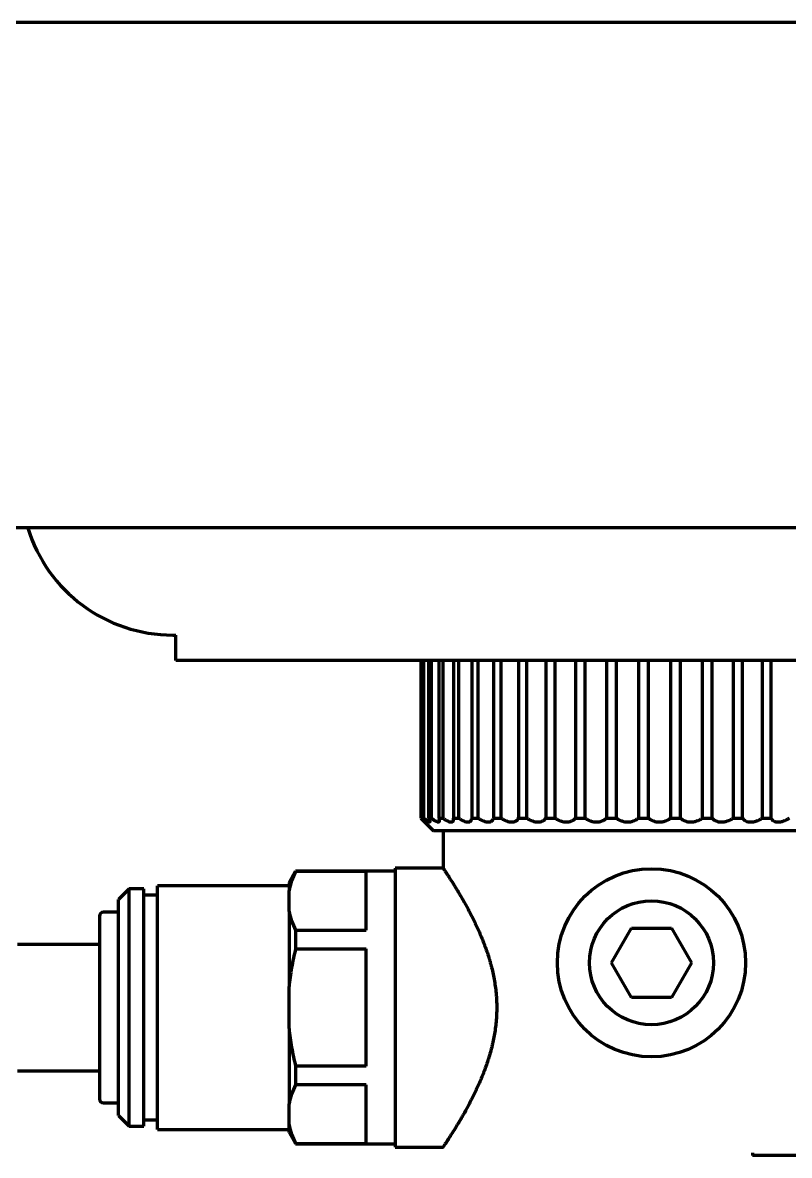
# Model space of a CAD drawing. Header units: inches. Extents: x -3022 to 7311, y 343 to 5680.
# Drawn here: x 2933.1 to 2993.8, y 2165.6 to 2255.3 of the extents above; entities that cross this region are included whole.
import ezdxf

# ---------------------------------------------------------------- set-up
doc = ezdxf.new("R2010")
doc.units = ezdxf.units.IN

msp = doc.modelspace()

# ---------------------------------------------------------------- linework, layer by layer
at = {"linetype": 'Continuous', "lineweight": 70}
for p, q in [((3577.318, 2255.292), (2842.518, 2255.292)), ((3177.047, 2215.292), (2881.426, 2215.292)), ((2945.018, 2206.792), (2945.249, 2206.792)), ((2945.249, 2204.792), (2945.249, 2206.792)), ((3020.588, 2204.792), (2945.249, 2204.792)), ((2964.668, 2204.792), (2964.668, 2192.292)), ((2964.672, 2192.292), (2964.672, 2204.792)), ((2964.794, 2204.792), (2964.794, 2192.292)), ((2964.906, 2192.292), (2964.906, 2204.792)), ((2965.268, 2204.792), (2965.268, 2192.292)), ((2965.49, 2192.292), (2965.49, 2204.792)), ((2966.086, 2204.792), (2966.086, 2192.292)), ((2966.413, 2192.292), (2966.413, 2204.792)), ((2967.232, 2204.792), (2967.232, 2192.292)), ((2967.658, 2192.292), (2967.658, 2204.792)), ((2968.683, 2204.792), (2968.683, 2192.292)), ((2969.2, 2192.292), (2969.2, 2204.792)), ((2970.41, 2204.792), (2970.41, 2192.292)), ((2971.008, 2192.292), (2971.008, 2204.792)), ((2972.382, 2204.792), (2972.382, 2192.292)), ((2973.049, 2192.292), (2973.049, 2204.792)), ((2974.558, 2204.792), (2974.558, 2192.292)), ((2975.281, 2192.292), (2975.281, 2204.792)), ((2976.897, 2204.792), (2976.897, 2192.292)), ((2977.662, 2192.292), (2977.662, 2204.792)), ((2979.354, 2204.792), (2979.354, 2192.292)), ((2980.146, 2192.292), (2980.146, 2204.792)), ((2981.879, 2204.792), (2981.879, 2192.292)), ((2982.683, 2192.292), (2982.683, 2204.792)), ((2984.425, 2204.792), (2984.425, 2192.292)), ((2985.225, 2192.292), (2985.225, 2204.792)), ((2986.942, 2204.792), (2986.942, 2192.292)), ((2987.722, 2192.292), (2987.722, 2204.792)), ((2989.38, 2204.792), (2989.38, 2192.292)), ((2990.126, 2192.292), (2990.126, 2204.792)), ((2991.692, 2204.792), (2991.692, 2192.292)), ((2992.389, 2192.292), (2992.389, 2204.792)), ((2964.668, 2192.292), (2964.672, 2192.292)), ((2964.668, 2192.292), (2965.668, 2191.292)), ((2964.794, 2192.292), (2964.906, 2192.292)), ((2965.268, 2192.292), (2965.49, 2192.292)), ((2966.086, 2192.292), (2966.413, 2192.292)), ((2967.232, 2192.292), (2967.658, 2192.292)), ((2968.683, 2192.292), (2969.2, 2192.292)), ((2970.41, 2192.292), (2971.008, 2192.292)), ((2972.382, 2192.292), (2973.049, 2192.292)), ((2974.558, 2192.292), (2975.281, 2192.292)), ((2976.897, 2192.292), (2977.662, 2192.292)), ((2979.354, 2192.292), (2980.146, 2192.292)), ((2981.879, 2192.292), (2982.683, 2192.292)), ((2984.425, 2192.292), (2985.225, 2192.292)), ((2986.942, 2192.292), (2987.722, 2192.292)), ((2989.38, 2192.292), (2990.126, 2192.292)), ((2991.692, 2192.292), (2992.389, 2192.292)), ((3000.168, 2191.292), (2965.668, 2191.292)), ((2966.418, 2191.292), (2966.418, 2188.342)), ((2954.743, 2188.092), (2954.218, 2187.183)), ((2954.743, 2188.092), (2954.743, 2188.058)), ((2962.618, 2188.092), (2954.743, 2188.092)), ((2960.318, 2188.058), (2954.743, 2188.058)), ((2960.318, 2183.413), (2960.318, 2188.058)), ((2962.618, 2188.342), (2962.618, 2177.292)), ((2966.418, 2188.342), (2962.618, 2188.342)), ((2943.818, 2167.642), (2943.818, 2186.942)), ((2954.218, 2186.942), (2943.818, 2186.942)), ((2954.218, 2187.183), (2954.218, 2186.568)), ((2941.568, 2186.692), (2940.718, 2185.842)), ((2941.568, 2167.892), (2941.568, 2186.692)), ((2942.718, 2186.692), (2941.568, 2186.692)), ((2942.718, 2167.892), (2942.718, 2186.692)), ((2943.818, 2186.192), (2942.718, 2186.192)), ((2954.218, 2184.903), (2954.218, 2186.568)), ((2940.718, 2168.742), (2940.718, 2185.842)), ((2939.218, 2184.542), (2939.218, 2170.042)), ((2940.718, 2184.842), (2939.518, 2184.842)), ((2954.218, 2184.903), (2954.218, 2178.957)), ((2954.743, 2183.413), (2960.318, 2183.413)), ((2954.743, 2183.413), (2954.743, 2181.937)), ((2979.743, 2180.842), (2981.33, 2183.592)), ((2981.33, 2183.592), (2984.506, 2183.592)), ((2984.506, 2183.592), (2986.093, 2180.842)), ((2939.218, 2182.292), (2932.719, 2182.292)), ((2954.743, 2181.937), (2960.318, 2181.937)), ((2960.318, 2172.647), (2960.318, 2181.937)), ((2981.33, 2178.092), (2979.743, 2180.842)), ((2986.093, 2180.842), (2984.506, 2178.092)), ((2954.218, 2175.626), (2954.218, 2178.957)), ((2984.506, 2178.092), (2981.33, 2178.092)), ((2962.618, 2177.292), (2962.618, 2166.242)), ((2954.218, 2175.626), (2954.218, 2169.681)), ((2960.318, 2172.647), (2954.743, 2172.647)), ((2954.743, 2172.647), (2954.743, 2171.171)), ((2932.719, 2172.292), (2939.218, 2172.292)), ((2960.318, 2171.171), (2954.743, 2171.171)), ((2960.318, 2166.525), (2960.318, 2171.171)), ((2939.518, 2169.742), (2940.718, 2169.742)), ((2954.218, 2168.015), (2954.218, 2169.681)), ((2940.718, 2168.742), (2941.568, 2167.892)), ((2942.718, 2168.392), (2943.818, 2168.392)), ((2941.568, 2167.892), (2942.718, 2167.892)), ((2943.818, 2167.642), (2954.218, 2167.642)), ((2954.218, 2167.401), (2954.218, 2168.015)), ((2954.218, 2167.401), (2954.743, 2166.492)), ((2954.743, 2166.525), (2960.318, 2166.525)), ((2954.743, 2166.492), (2954.743, 2166.525)), ((2954.743, 2166.492), (2962.618, 2166.492)), ((2962.618, 2166.242), (2966.418, 2166.242)), ((2990.924, 2165.792), (2990.924, 2165.592)), ((2994.388, 2165.592), (2990.924, 2165.592))]:
    msp.add_line(p, q, dxfattribs=at)
for radius in [7.45, 4.91]:
    msp.add_circle((2982.918, 2180.842), radius, dxfattribs=at)
for centre, radius, start, end in [((2945.018, 2218.792), 12, 196.95797, 270), ((2939.518, 2184.542), 0.3, 90, 180), ((2939.518, 2170.042), 0.3, 180, 270)]:
    msp.add_arc(centre, radius, start, end, dxfattribs=at)
for points, knots in [([(2964.672, 2192.292), (2964.717, 2192.248), (2964.759, 2192.208), (2964.817, 2192.153), (2964.835, 2192.136), (2964.861, 2192.112), (2964.869, 2192.105), (2964.885, 2192.09), (2964.893, 2192.083), (2964.931, 2192.049), (2964.955, 2192.028), (2964.983, 2192.007), (2964.991, 2192.001), (2965.001, 2191.996), (2965.004, 2191.994), (2965.008, 2191.992), (2965.01, 2191.992), (2965.017, 2191.992), (2965.016, 2191.999), (2965.007, 2192.017), (2965.005, 2192.021), (2964.999, 2192.03), (2964.99, 2192.044), (2964.977, 2192.062), (2964.958, 2192.089), (2964.947, 2192.104), (2964.922, 2192.136), (2964.908, 2192.153), (2964.864, 2192.208), (2964.831, 2192.248), (2964.794, 2192.292)], [0, 0, 0, 0, 0.125, 0.125, 0.1875, 0.1875, 0.21875, 0.21875, 0.25, 0.25, 0.375, 0.375, 0.4375, 0.4375, 0.46875, 0.46875, 0.5, 0.5, 0.625, 0.625, 0.65625, 0.65625, 0.6875, 0.75, 0.75, 0.8125, 0.8125, 0.875, 0.875, 1, 1, 1, 1]), ([(2964.906, 2192.292), (2964.958, 2192.248), (2965.008, 2192.208), (2965.078, 2192.153), (2965.1, 2192.136), (2965.133, 2192.112), (2965.144, 2192.105), (2965.165, 2192.09), (2965.175, 2192.083), (2965.225, 2192.049), (2965.259, 2192.028), (2965.304, 2192.007), (2965.317, 2192.001), (2965.335, 2191.996), (2965.341, 2191.994), (2965.351, 2191.992), (2965.356, 2191.992), (2965.377, 2191.992), (2965.388, 2191.999), (2965.392, 2192.017), (2965.393, 2192.021), (2965.393, 2192.03), (2965.392, 2192.044), (2965.388, 2192.062), (2965.379, 2192.089), (2965.373, 2192.104), (2965.359, 2192.136), (2965.35, 2192.153), (2965.321, 2192.208), (2965.297, 2192.248), (2965.268, 2192.292)], [0, 0, 0, 0, 0.125, 0.125, 0.1875, 0.1875, 0.21875, 0.21875, 0.25, 0.25, 0.375, 0.375, 0.4375, 0.4375, 0.46875, 0.46875, 0.5, 0.5, 0.625, 0.625, 0.65625, 0.65625, 0.6875, 0.75, 0.75, 0.8125, 0.8125, 0.875, 0.875, 1, 1, 1, 1]), ([(2965.49, 2192.292), (2965.548, 2192.248), (2965.605, 2192.208), (2965.686, 2192.153), (2965.712, 2192.136), (2965.751, 2192.112), (2965.764, 2192.105), (2965.79, 2192.09), (2965.802, 2192.083), (2965.863, 2192.049), (2965.907, 2192.028), (2965.967, 2192.007), (2965.985, 2192.001), (2966.011, 2191.996), (2966.02, 2191.994), (2966.036, 2191.992), (2966.043, 2191.992), (2966.078, 2191.992), (2966.1, 2191.999), (2966.119, 2192.017), (2966.122, 2192.021), (2966.128, 2192.03), (2966.136, 2192.044), (2966.139, 2192.062), (2966.141, 2192.089), (2966.141, 2192.104), (2966.137, 2192.136), (2966.134, 2192.153), (2966.12, 2192.208), (2966.105, 2192.248), (2966.086, 2192.292)], [0, 0, 0, 0, 0.125, 0.125, 0.1875, 0.1875, 0.21875, 0.21875, 0.25, 0.25, 0.375, 0.375, 0.4375, 0.4375, 0.46875, 0.46875, 0.5, 0.5, 0.625, 0.625, 0.65625, 0.65625, 0.6875, 0.75, 0.75, 0.8125, 0.8125, 0.875, 0.875, 1, 1, 1, 1]), ([(2966.413, 2192.292), (2966.477, 2192.248), (2966.539, 2192.208), (2966.629, 2192.153), (2966.659, 2192.136), (2966.704, 2192.112), (2966.719, 2192.105), (2966.748, 2192.09), (2966.762, 2192.083), (2966.833, 2192.049), (2966.886, 2192.028), (2966.96, 2192.007), (2966.983, 2192.001), (2967.017, 2191.996), (2967.028, 2191.994), (2967.049, 2191.992), (2967.059, 2191.992), (2967.107, 2191.992), (2967.139, 2191.999), (2967.172, 2192.017), (2967.178, 2192.021), (2967.19, 2192.03), (2967.206, 2192.044), (2967.218, 2192.062), (2967.231, 2192.089), (2967.235, 2192.104), (2967.242, 2192.136), (2967.244, 2192.153), (2967.246, 2192.208), (2967.241, 2192.248), (2967.232, 2192.292)], [0, 0, 0, 0, 0.125, 0.125, 0.1875, 0.1875, 0.21875, 0.21875, 0.25, 0.25, 0.375, 0.375, 0.4375, 0.4375, 0.46875, 0.46875, 0.5, 0.5, 0.625, 0.625, 0.65625, 0.65625, 0.6875, 0.75, 0.75, 0.8125, 0.8125, 0.875, 0.875, 1, 1, 1, 1]), ([(2967.658, 2192.292), (2967.725, 2192.248), (2967.791, 2192.208), (2967.89, 2192.153), (2967.923, 2192.136), (2967.972, 2192.112), (2967.988, 2192.105), (2968.021, 2192.09), (2968.037, 2192.083), (2968.116, 2192.049), (2968.177, 2192.028), (2968.263, 2192.007), (2968.291, 2192.001), (2968.332, 2191.996), (2968.345, 2191.994), (2968.371, 2191.992), (2968.383, 2191.992), (2968.444, 2191.992), (2968.486, 2191.999), (2968.532, 2192.017), (2968.541, 2192.021), (2968.558, 2192.03), (2968.581, 2192.044), (2968.601, 2192.062), (2968.625, 2192.089), (2968.635, 2192.104), (2968.652, 2192.136), (2968.659, 2192.153), (2968.676, 2192.208), (2968.682, 2192.248), (2968.683, 2192.292)], [0, 0, 0, 0, 0.125, 0.125, 0.1875, 0.1875, 0.21875, 0.21875, 0.25, 0.25, 0.375, 0.375, 0.4375, 0.4375, 0.46875, 0.46875, 0.5, 0.5, 0.625, 0.625, 0.65625, 0.65625, 0.6875, 0.75, 0.75, 0.8125, 0.8125, 0.875, 0.875, 1, 1, 1, 1]), ([(2969.2, 2192.292), (2969.269, 2192.248), (2969.339, 2192.208), (2969.443, 2192.153), (2969.478, 2192.136), (2969.531, 2192.112), (2969.548, 2192.105), (2969.584, 2192.09), (2969.601, 2192.083), (2969.688, 2192.049), (2969.755, 2192.028), (2969.852, 2192.007), (2969.884, 2192.001), (2969.931, 2191.996), (2969.946, 2191.994), (2969.976, 2191.992), (2969.991, 2191.992), (2970.062, 2191.992), (2970.114, 2191.999), (2970.172, 2192.017), (2970.183, 2192.021), (2970.205, 2192.03), (2970.236, 2192.044), (2970.264, 2192.062), (2970.297, 2192.089), (2970.313, 2192.104), (2970.34, 2192.136), (2970.352, 2192.153), (2970.385, 2192.208), (2970.4, 2192.248), (2970.41, 2192.292)], [0, 0, 0, 0, 0.125, 0.125, 0.1875, 0.1875, 0.21875, 0.21875, 0.25, 0.25, 0.375, 0.375, 0.4375, 0.4375, 0.46875, 0.46875, 0.5, 0.5, 0.625, 0.625, 0.65625, 0.65625, 0.6875, 0.75, 0.75, 0.8125, 0.8125, 0.875, 0.875, 1, 1, 1, 1]), ([(2971.008, 2192.292), (2971.079, 2192.248), (2971.15, 2192.208), (2971.259, 2192.153), (2971.295, 2192.136), (2971.351, 2192.112), (2971.369, 2192.105), (2971.406, 2192.09), (2971.425, 2192.083), (2971.517, 2192.049), (2971.589, 2192.028), (2971.695, 2192.007), (2971.73, 2192.001), (2971.782, 2191.996), (2971.799, 2191.994), (2971.833, 2191.992), (2971.85, 2191.992), (2971.931, 2191.992), (2971.991, 2191.999), (2972.06, 2192.017), (2972.074, 2192.021), (2972.1, 2192.03), (2972.138, 2192.044), (2972.173, 2192.062), (2972.216, 2192.089), (2972.236, 2192.104), (2972.273, 2192.136), (2972.29, 2192.153), (2972.337, 2192.208), (2972.362, 2192.248), (2972.382, 2192.292)], [0, 0, 0, 0, 0.125, 0.125, 0.1875, 0.1875, 0.21875, 0.21875, 0.25, 0.25, 0.375, 0.375, 0.4375, 0.4375, 0.46875, 0.46875, 0.5, 0.5, 0.625, 0.625, 0.65625, 0.65625, 0.6875, 0.75, 0.75, 0.8125, 0.8125, 0.875, 0.875, 1, 1, 1, 1]), ([(2973.049, 2192.292), (2973.119, 2192.248), (2973.191, 2192.208), (2973.301, 2192.153), (2973.338, 2192.136), (2973.395, 2192.112), (2973.414, 2192.105), (2973.453, 2192.09), (2973.472, 2192.083), (2973.567, 2192.049), (2973.643, 2192.028), (2973.757, 2192.007), (2973.794, 2192.001), (2973.851, 2191.996), (2973.869, 2191.994), (2973.906, 2191.992), (2973.924, 2191.992), (2974.013, 2191.992), (2974.08, 2191.999), (2974.159, 2192.017), (2974.175, 2192.021), (2974.205, 2192.03), (2974.25, 2192.044), (2974.29, 2192.062), (2974.342, 2192.089), (2974.367, 2192.104), (2974.413, 2192.136), (2974.434, 2192.153), (2974.495, 2192.208), (2974.529, 2192.248), (2974.558, 2192.292)], [0, 0, 0, 0, 0.125, 0.125, 0.1875, 0.1875, 0.21875, 0.21875, 0.25, 0.25, 0.375, 0.375, 0.4375, 0.4375, 0.46875, 0.46875, 0.5, 0.5, 0.625, 0.625, 0.65625, 0.65625, 0.6875, 0.75, 0.75, 0.8125, 0.8125, 0.875, 0.875, 1, 1, 1, 1]), ([(2975.281, 2192.292), (2975.35, 2192.248), (2975.421, 2192.208), (2975.531, 2192.153), (2975.568, 2192.136), (2975.625, 2192.112), (2975.645, 2192.105), (2975.683, 2192.09), (2975.703, 2192.083), (2975.8, 2192.049), (2975.879, 2192.028), (2975.997, 2192.007), (2976.036, 2192.001), (2976.095, 2191.996), (2976.115, 2191.994), (2976.154, 2191.992), (2976.173, 2191.992), (2976.269, 2191.992), (2976.342, 2191.999), (2976.429, 2192.017), (2976.447, 2192.021), (2976.48, 2192.03), (2976.53, 2192.044), (2976.576, 2192.062), (2976.636, 2192.089), (2976.664, 2192.104), (2976.718, 2192.136), (2976.744, 2192.153), (2976.817, 2192.208), (2976.859, 2192.248), (2976.897, 2192.292)], [0, 0, 0, 0, 0.125, 0.125, 0.1875, 0.1875, 0.21875, 0.21875, 0.25, 0.25, 0.375, 0.375, 0.4375, 0.4375, 0.46875, 0.46875, 0.5, 0.5, 0.625, 0.625, 0.65625, 0.65625, 0.6875, 0.75, 0.75, 0.8125, 0.8125, 0.875, 0.875, 1, 1, 1, 1]), ([(2977.662, 2192.292), (2977.728, 2192.248), (2977.796, 2192.208), (2977.904, 2192.153), (2977.941, 2192.136), (2977.997, 2192.112), (2978.016, 2192.105), (2978.055, 2192.09), (2978.074, 2192.083), (2978.172, 2192.049), (2978.251, 2192.028), (2978.371, 2192.007), (2978.412, 2192.001), (2978.473, 2191.996), (2978.494, 2191.994), (2978.534, 2191.992), (2978.554, 2191.992), (2978.654, 2191.992), (2978.731, 2191.999), (2978.825, 2192.017), (2978.844, 2192.021), (2978.881, 2192.03), (2978.934, 2192.044), (2978.985, 2192.062), (2979.051, 2192.089), (2979.083, 2192.104), (2979.144, 2192.136), (2979.174, 2192.153), (2979.257, 2192.208), (2979.308, 2192.248), (2979.354, 2192.292)], [0, 0, 0, 0, 0.125, 0.125, 0.1875, 0.1875, 0.21875, 0.21875, 0.25, 0.25, 0.375, 0.375, 0.4375, 0.4375, 0.46875, 0.46875, 0.5, 0.5, 0.625, 0.625, 0.65625, 0.65625, 0.6875, 0.75, 0.75, 0.8125, 0.8125, 0.875, 0.875, 1, 1, 1, 1]), ([(2980.146, 2192.292), (2980.207, 2192.248), (2980.272, 2192.208), (2980.375, 2192.153), (2980.41, 2192.136), (2980.465, 2192.112), (2980.484, 2192.105), (2980.521, 2192.09), (2980.54, 2192.083), (2980.635, 2192.049), (2980.714, 2192.028), (2980.834, 2192.007), (2980.875, 2192.001), (2980.937, 2191.996), (2980.958, 2191.994), (2980.999, 2191.992), (2981.02, 2191.992), (2981.122, 2191.992), (2981.202, 2191.999), (2981.301, 2192.017), (2981.321, 2192.021), (2981.359, 2192.03), (2981.416, 2192.044), (2981.471, 2192.062), (2981.542, 2192.089), (2981.577, 2192.104), (2981.644, 2192.136), (2981.676, 2192.153), (2981.769, 2192.208), (2981.826, 2192.248), (2981.879, 2192.292)], [0, 0, 0, 0, 0.125, 0.125, 0.1875, 0.1875, 0.21875, 0.21875, 0.25, 0.25, 0.375, 0.375, 0.4375, 0.4375, 0.46875, 0.46875, 0.5, 0.5, 0.625, 0.625, 0.65625, 0.65625, 0.6875, 0.75, 0.75, 0.8125, 0.8125, 0.875, 0.875, 1, 1, 1, 1]), ([(2982.683, 2192.292), (2982.739, 2192.248), (2982.799, 2192.208), (2982.896, 2192.153), (2982.929, 2192.136), (2982.981, 2192.112), (2982.998, 2192.105), (2983.034, 2192.09), (2983.052, 2192.083), (2983.143, 2192.049), (2983.219, 2192.028), (2983.338, 2192.007), (2983.378, 2192.001), (2983.44, 2191.996), (2983.461, 2191.994), (2983.502, 2191.992), (2983.522, 2191.992), (2983.625, 2191.992), (2983.707, 2191.999), (2983.808, 2192.017), (2983.829, 2192.021), (2983.869, 2192.03), (2983.928, 2192.044), (2983.985, 2192.062), (2984.06, 2192.089), (2984.097, 2192.104), (2984.168, 2192.136), (2984.203, 2192.153), (2984.304, 2192.208), (2984.366, 2192.248), (2984.425, 2192.292)], [0, 0, 0, 0, 0.125, 0.125, 0.1875, 0.1875, 0.21875, 0.21875, 0.25, 0.25, 0.375, 0.375, 0.4375, 0.4375, 0.46875, 0.46875, 0.5, 0.5, 0.625, 0.625, 0.65625, 0.65625, 0.6875, 0.75, 0.75, 0.8125, 0.8125, 0.875, 0.875, 1, 1, 1, 1]), ([(2985.225, 2192.292), (2985.275, 2192.248), (2985.328, 2192.208), (2985.416, 2192.153), (2985.447, 2192.136), (2985.495, 2192.112), (2985.511, 2192.105), (2985.545, 2192.09), (2985.562, 2192.083), (2985.647, 2192.049), (2985.719, 2192.028), (2985.833, 2192.007), (2985.872, 2192.001), (2985.933, 2191.996), (2985.953, 2191.994), (2985.993, 2191.992), (2986.013, 2191.992), (2986.115, 2191.992), (2986.196, 2191.999), (2986.298, 2192.017), (2986.319, 2192.021), (2986.359, 2192.03), (2986.42, 2192.044), (2986.478, 2192.062), (2986.556, 2192.089), (2986.594, 2192.104), (2986.668, 2192.136), (2986.705, 2192.153), (2986.811, 2192.208), (2986.878, 2192.248), (2986.942, 2192.292)], [0, 0, 0, 0, 0.125, 0.125, 0.1875, 0.1875, 0.21875, 0.21875, 0.25, 0.25, 0.375, 0.375, 0.4375, 0.4375, 0.46875, 0.46875, 0.5, 0.5, 0.625, 0.625, 0.65625, 0.65625, 0.6875, 0.75, 0.75, 0.8125, 0.8125, 0.875, 0.875, 1, 1, 1, 1]), ([(2987.722, 2192.292), (2987.764, 2192.248), (2987.811, 2192.208), (2987.889, 2192.153), (2987.916, 2192.136), (2987.959, 2192.112), (2987.974, 2192.105), (2988.004, 2192.09), (2988.02, 2192.083), (2988.098, 2192.049), (2988.165, 2192.028), (2988.272, 2192.007), (2988.309, 2192.001), (2988.366, 2191.996), (2988.386, 2191.994), (2988.424, 2191.992), (2988.444, 2191.992), (2988.542, 2191.992), (2988.621, 2191.999), (2988.722, 2192.017), (2988.743, 2192.021), (2988.783, 2192.03), (2988.843, 2192.044), (2988.902, 2192.062), (2988.98, 2192.089), (2989.019, 2192.104), (2989.095, 2192.136), (2989.133, 2192.153), (2989.243, 2192.208), (2989.313, 2192.248), (2989.38, 2192.292)], [0, 0, 0, 0, 0.125, 0.125, 0.1875, 0.1875, 0.21875, 0.21875, 0.25, 0.25, 0.375, 0.375, 0.4375, 0.4375, 0.46875, 0.46875, 0.5, 0.5, 0.625, 0.625, 0.65625, 0.65625, 0.6875, 0.75, 0.75, 0.8125, 0.8125, 0.875, 0.875, 1, 1, 1, 1]), ([(2990.126, 2192.292), (2990.159, 2192.248), (2990.198, 2192.208), (2990.264, 2192.153), (2990.288, 2192.136), (2990.325, 2192.112), (2990.338, 2192.105), (2990.365, 2192.09), (2990.378, 2192.083), (2990.448, 2192.049), (2990.508, 2192.028), (2990.607, 2192.007), (2990.641, 2192.001), (2990.694, 2191.996), (2990.712, 2191.994), (2990.749, 2191.992), (2990.767, 2191.992), (2990.859, 2191.992), (2990.936, 2191.999), (2991.034, 2192.017), (2991.053, 2192.021), (2991.093, 2192.03), (2991.151, 2192.044), (2991.21, 2192.062), (2991.287, 2192.089), (2991.326, 2192.104), (2991.402, 2192.136), (2991.44, 2192.153), (2991.551, 2192.208), (2991.623, 2192.248), (2991.692, 2192.292)], [0, 0, 0, 0, 0.125, 0.125, 0.1875, 0.1875, 0.21875, 0.21875, 0.25, 0.25, 0.375, 0.375, 0.4375, 0.4375, 0.46875, 0.46875, 0.5, 0.5, 0.625, 0.625, 0.65625, 0.65625, 0.6875, 0.75, 0.75, 0.8125, 0.8125, 0.875, 0.875, 1, 1, 1, 1]), ([(2992.389, 2192.292), (2992.414, 2192.248), (2992.443, 2192.208), (2992.497, 2192.153), (2992.516, 2192.136), (2992.547, 2192.112), (2992.558, 2192.105), (2992.58, 2192.09), (2992.592, 2192.083), (2992.651, 2192.049), (2992.704, 2192.028), (2992.792, 2192.007), (2992.822, 2192.001), (2992.871, 2191.996), (2992.887, 2191.994), (2992.92, 2191.992), (2992.937, 2191.992), (2993.022, 2191.992), (2993.094, 2191.999), (2993.187, 2192.017), (2993.206, 2192.021), (2993.243, 2192.03), (2993.299, 2192.044), (2993.356, 2192.062), (2993.431, 2192.089), (2993.469, 2192.104), (2993.544, 2192.136), (2993.581, 2192.153), (2993.691, 2192.208), (2993.764, 2192.248), (2993.834, 2192.292)], [0, 0, 0, 0, 0.125, 0.125, 0.1875, 0.1875, 0.21875, 0.21875, 0.25, 0.25, 0.375, 0.375, 0.4375, 0.4375, 0.46875, 0.46875, 0.5, 0.5, 0.625, 0.625, 0.65625, 0.65625, 0.6875, 0.75, 0.75, 0.8125, 0.8125, 0.875, 0.875, 1, 1, 1, 1]), ([(2954.743, 2188.058), (2954.621, 2187.813), (2954.514, 2187.566), (2954.337, 2187.07), (2954.267, 2186.82), (2954.218, 2186.568)], [0, 0, 0, 0, 0.5, 0.5, 1, 1, 1, 1]), ([(2966.418, 2188.342), (2966.418, 2188.342), (2966.418, 2188.342), (2966.419, 2188.341), (2966.42, 2188.338), (2966.428, 2188.327), (2966.442, 2188.306), (2966.479, 2188.251), (2966.516, 2188.195), (2966.589, 2188.085), (2966.616, 2188.044), (2966.661, 2187.975), (2966.677, 2187.951), (2966.71, 2187.9), (2966.728, 2187.874), (2966.817, 2187.737), (2966.899, 2187.61), (2967.08, 2187.328), (2967.179, 2187.171), (2967.338, 2186.914), (2967.393, 2186.824), (2967.479, 2186.685), (2967.522, 2186.613), (2967.566, 2186.54), (2967.596, 2186.491), (2967.611, 2186.466), (2967.746, 2186.24), (2967.871, 2186.027), (2968.127, 2185.579), (2968.258, 2185.343), (2968.524, 2184.847), (2968.659, 2184.588), (2968.828, 2184.248), (2968.862, 2184.179), (2968.929, 2184.041), (2969.03, 2183.831), (2969.129, 2183.617), (2969.325, 2183.182), (2969.452, 2182.882), (2969.697, 2182.265), (2969.814, 2181.947), (2969.978, 2181.453), (2970.031, 2181.286), (2970.107, 2181.031), (2970.132, 2180.945), (2970.168, 2180.816), (2970.18, 2180.772), (2970.203, 2180.685), (2970.215, 2180.641), (2970.318, 2180.248), (2970.397, 2179.893), (2970.526, 2179.171), (2970.577, 2178.805), (2970.62, 2178.34), (2970.628, 2178.246), (2970.641, 2178.059), (2970.646, 2177.964), (2970.66, 2177.68), (2970.664, 2177.491), (2970.665, 2177.111), (2970.66, 2176.923), (2970.643, 2176.548), (2970.631, 2176.362), (2970.58, 2175.808), (2970.531, 2175.443), (2970.435, 2174.902), (2970.399, 2174.723), (2970.341, 2174.455), (2970.321, 2174.367), (2970.278, 2174.19), (2970.256, 2174.101), (2970.143, 2173.663), (2970.042, 2173.324), (2969.823, 2172.664), (2969.706, 2172.343), (2969.522, 2171.875), (2969.459, 2171.722), (2969.362, 2171.494), (2969.33, 2171.419), (2969.265, 2171.269), (2969.232, 2171.195), (2969.067, 2170.829), (2968.934, 2170.548), (2968.665, 2170.009), (2968.531, 2169.75), (2968.265, 2169.253), (2968.133, 2169.016), (2967.987, 2168.76), (2967.971, 2168.732), (2967.939, 2168.676), (2967.891, 2168.593), (2967.781, 2168.404), (2967.69, 2168.25), (2967.512, 2167.952), (2967.399, 2167.767), (2967.186, 2167.425), (2967.087, 2167.268), (2966.951, 2167.055), (2966.908, 2166.988), (2966.846, 2166.892), (2966.826, 2166.862), (2966.797, 2166.817), (2966.788, 2166.802), (2966.769, 2166.773), (2966.686, 2166.646), (2966.618, 2166.542), (2966.519, 2166.393), (2966.482, 2166.337), (2966.444, 2166.28), (2966.434, 2166.266), (2966.424, 2166.251), (2966.421, 2166.246), (2966.419, 2166.243), (2966.418, 2166.242), (2966.418, 2166.242), (2966.418, 2166.242), (2966.418, 2166.242), (2966.418, 2166.242)], [0, 0, 0, 0, 0.003065, 0.003065, 0.006975, 0.014794, 0.030432, 0.030432, 0.061708, 0.061708, 0.077347, 0.077347, 0.085166, 0.085166, 0.092985, 0.092985, 0.124261, 0.124261, 0.155537, 0.155537, 0.171176, 0.171176, 0.178995, 0.182904, 0.182904, 0.186814, 0.186814, 0.21809, 0.21809, 0.249367, 0.249367, 0.280643, 0.280643, 0.288462, 0.288462, 0.296281, 0.311919, 0.311919, 0.343196, 0.343196, 0.374472, 0.374472, 0.39011, 0.39011, 0.39793, 0.39793, 0.401839, 0.401839, 0.405749, 0.405749, 0.437025, 0.437025, 0.468301, 0.468301, 0.47612, 0.47612, 0.48394, 0.48394, 0.499578, 0.499578, 0.515216, 0.515216, 0.530854, 0.530854, 0.562131, 0.562131, 0.577769, 0.577769, 0.585588, 0.585588, 0.593407, 0.593407, 0.624683, 0.624683, 0.65596, 0.65596, 0.671598, 0.671598, 0.679417, 0.679417, 0.687236, 0.687236, 0.718512, 0.718512, 0.749789, 0.749789, 0.781065, 0.781065, 0.784975, 0.784975, 0.788884, 0.796703, 0.812342, 0.812342, 0.843618, 0.843618, 0.874894, 0.874894, 0.890533, 0.890533, 0.898352, 0.898352, 0.902261, 0.902261, 0.906171, 0.937447, 0.937447, 0.968724, 0.968724, 0.984362, 0.984362, 0.992181, 0.99609, 0.998045, 0.999023, 0.999023, 1, 1, 1, 1]), ([(2954.218, 2184.903), (2954.267, 2184.651), (2954.337, 2184.401), (2954.514, 2183.905), (2954.621, 2183.658), (2954.743, 2183.413)], [0, 0, 0, 0, 0.5, 0.5, 1, 1, 1, 1]), ([(2954.743, 2181.937), (2954.621, 2181.446), (2954.514, 2180.953), (2954.337, 2179.96), (2954.267, 2179.461), (2954.218, 2178.957)], [0, 0, 0, 0, 0.5, 0.5, 1, 1, 1, 1]), ([(2954.218, 2175.626), (2954.267, 2175.123), (2954.337, 2174.623), (2954.514, 2173.63), (2954.621, 2173.137), (2954.743, 2172.647)], [0, 0, 0, 0, 0.5, 0.5, 1, 1, 1, 1]), ([(2954.743, 2171.171), (2954.621, 2170.925), (2954.514, 2170.679), (2954.337, 2170.182), (2954.267, 2169.932), (2954.218, 2169.681)], [0, 0, 0, 0, 0.5, 0.5, 1, 1, 1, 1]), ([(2954.218, 2168.015), (2954.267, 2167.764), (2954.337, 2167.514), (2954.514, 2167.017), (2954.621, 2166.771), (2954.743, 2166.525)], [0, 0, 0, 0, 0.5, 0.5, 1, 1, 1, 1])]:
    msp.add_open_spline(points, degree=3, knots=knots, dxfattribs=at)

doc.saveas('drawing.dxf')
